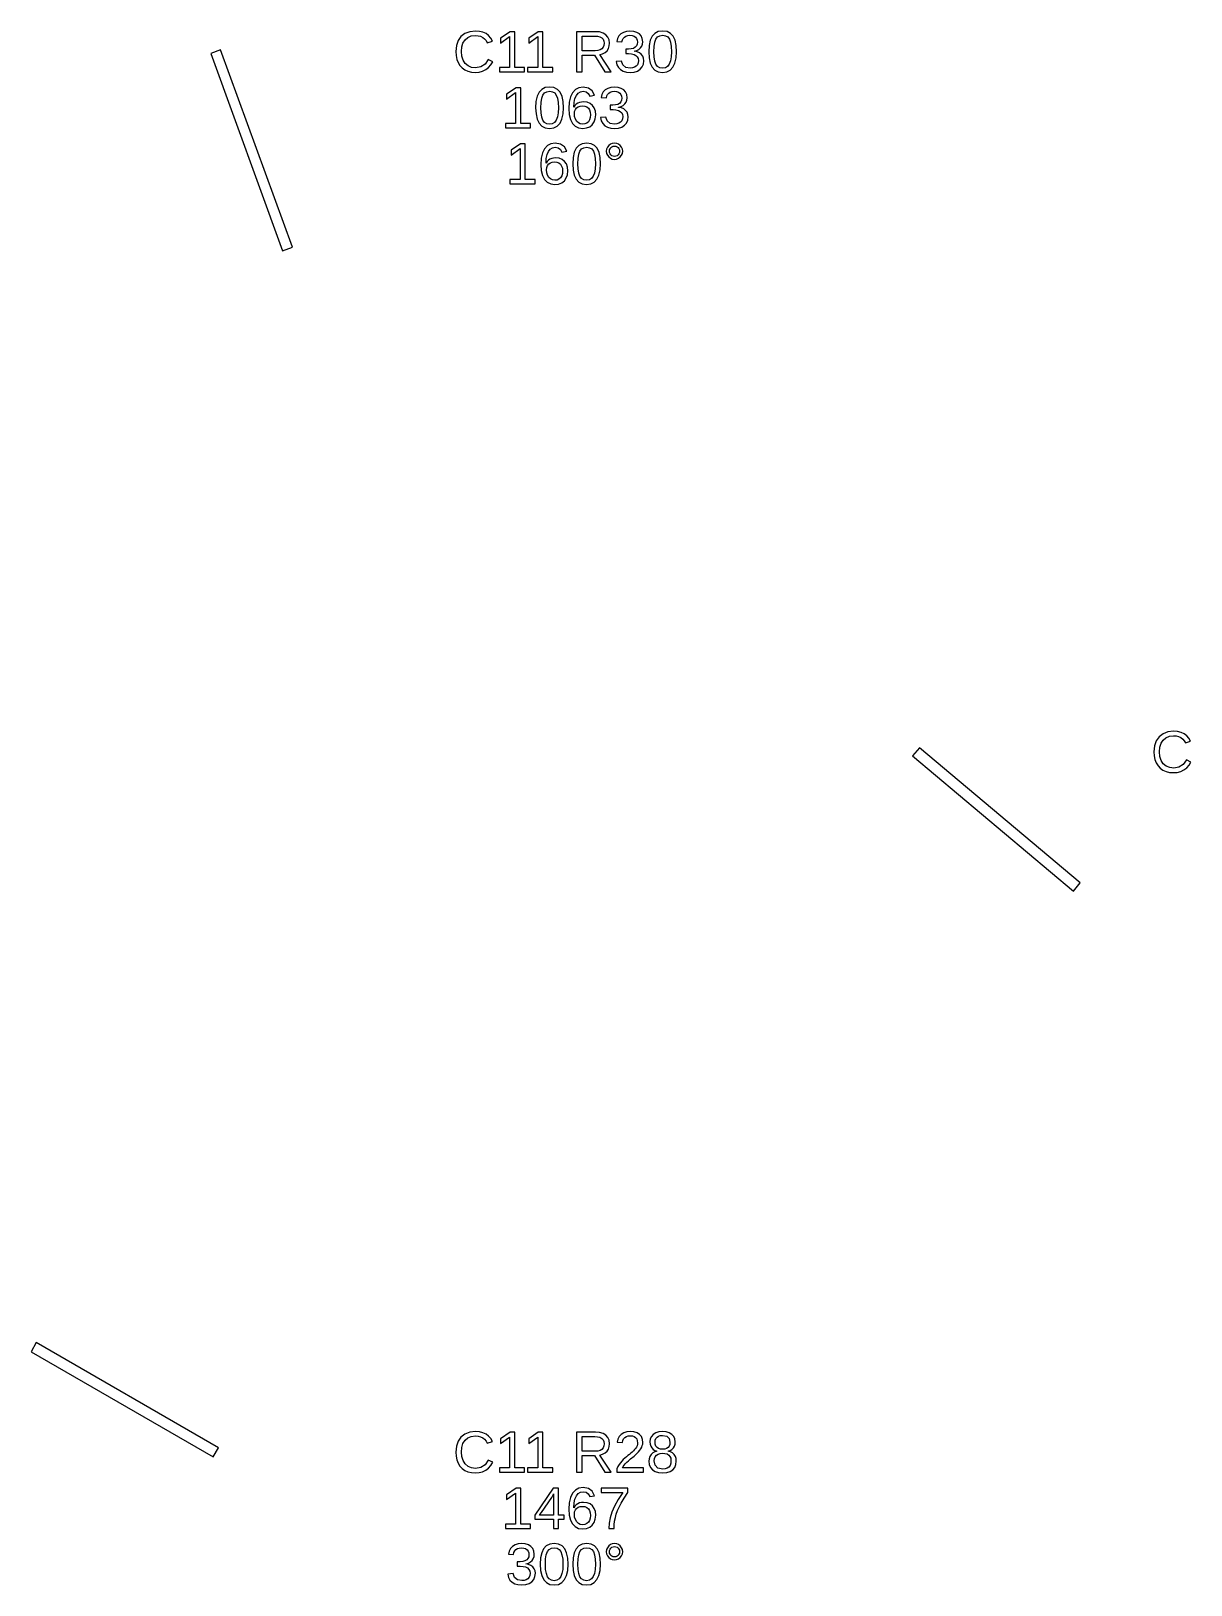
# Model space of a CAD drawing. Extents: x 194 to 2890, y 45 to 1503.
# Drawn here: x 1197.6 to 1363.3, y 1256 to 1478 of the extents above; entities that cross this region are included whole.
import ezdxf

# ---------------------------------------------------------------- set-up
doc = ezdxf.new("R2010")
doc.units = 0
doc.layers.get('0').update_dxf_attribs({"linetype": 'CONTINUOUS'})

msp = doc.modelspace()

# ---------------------------------------------------------------- linework, layer by layer
for points in [[(1261.62, 1472.09), (1262.12, 1472.22), (1262.57, 1472.44), (1262.97, 1472.73), (1263.3, 1473.11), (1263.56, 1473.56), (1262.93, 1473.88), (1262.46, 1473.22), (1261.86, 1472.82), (1261.12, 1472.69), (1260.54, 1472.76), (1260.04, 1472.97), (1259.63, 1473.33), (1259.32, 1473.8), (1259.14, 1474.37), (1259.08, 1475.02), (1259.14, 1475.68), (1259.31, 1476.24), (1259.61, 1476.7), (1260.01, 1477.04), (1260.5, 1477.25), (1261.09, 1477.32), (1261.47, 1477.29), (1261.82, 1477.2), (1262.13, 1477.05), (1262.4, 1476.85), (1262.62, 1476.59), (1262.78, 1476.29), (1263.51, 1476.53), (1263.28, 1476.96), (1262.98, 1477.31), (1262.61, 1477.59), (1262.17, 1477.79), (1261.66, 1477.91), (1261.08, 1477.95), (1260.27, 1477.86), (1259.58, 1477.6), (1259.03, 1477.17), (1258.62, 1476.59), (1258.37, 1475.87), (1258.29, 1475.02), (1258.32, 1474.44), (1258.43, 1473.91), (1258.62, 1473.44), (1258.87, 1473.03), (1259.2, 1472.68), (1259.58, 1472.41), (1260.03, 1472.21), (1260.53, 1472.09), (1261.08, 1472.05)], [(1268.11, 1472.75), (1266.71, 1472.75), (1266.71, 1477.86), (1266.04, 1477.86), (1264.68, 1476.93), (1264.68, 1476.24), (1265.98, 1477.16), (1265.98, 1472.75), (1264.52, 1472.75), (1264.52, 1472.13), (1268.11, 1472.13)], [(1272.13, 1472.75), (1270.73, 1472.75), (1270.73, 1477.86), (1270.06, 1477.86), (1268.7, 1476.93), (1268.7, 1476.24), (1269.99, 1477.16), (1269.99, 1472.75), (1268.53, 1472.75), (1268.53, 1472.13), (1272.13, 1472.13)], [(1276.31, 1474.51), (1278.1, 1474.51), (1279.58, 1472.13), (1280.48, 1472.13), (1278.85, 1474.6), (1279.26, 1474.71), (1279.6, 1474.9), (1279.88, 1475.15), (1280.09, 1475.46), (1280.21, 1475.82), (1280.25, 1476.22), (1280.19, 1476.7), (1280.02, 1477.1), (1279.72, 1477.43), (1279.32, 1477.67), (1278.83, 1477.82), (1278.23, 1477.86), (1275.53, 1477.86), (1275.53, 1472.13), (1276.31, 1472.13)], [(1283.77, 1472.1), (1284.25, 1472.24), (1284.63, 1472.49), (1284.91, 1472.82), (1285.08, 1473.23), (1285.13, 1473.71), (1285.09, 1474.06), (1284.98, 1474.36), (1284.78, 1474.63), (1284.51, 1474.83), (1284.17, 1474.98), (1283.78, 1475.06), (1283.78, 1475.07), (1284.14, 1475.18), (1284.43, 1475.33), (1284.67, 1475.54), (1284.84, 1475.79), (1284.94, 1476.09), (1284.98, 1476.43), (1284.92, 1476.87), (1284.76, 1477.25), (1284.5, 1477.55), (1284.14, 1477.77), (1283.69, 1477.91), (1283.16, 1477.95), (1282.66, 1477.91), (1282.23, 1477.77), (1281.87, 1477.56), (1281.58, 1477.26), (1281.38, 1476.89), (1281.28, 1476.46), (1282.02, 1476.4), (1282.08, 1476.68), (1282.19, 1476.91), (1282.37, 1477.1), (1282.59, 1477.24), (1282.85, 1477.32), (1283.15, 1477.35), (1283.48, 1477.32), (1283.74, 1477.23), (1283.95, 1477.08), (1284.1, 1476.88), (1284.19, 1476.64), (1284.22, 1476.35), (1284.19, 1476.07), (1284.08, 1475.83), (1283.89, 1475.63), (1283.64, 1475.48), (1283.33, 1475.4), (1282.96, 1475.37), (1282.56, 1475.37), (1282.56, 1474.73), (1282.97, 1474.73), (1283.39, 1474.7), (1283.74, 1474.61), (1284.01, 1474.47), (1284.21, 1474.27), (1284.33, 1474.03), (1284.37, 1473.74), (1284.34, 1473.41), (1284.23, 1473.14), (1284.06, 1472.93), (1283.82, 1472.78), (1283.53, 1472.69), (1283.19, 1472.66), (1282.56, 1472.77), (1282.14, 1473.11), (1281.94, 1473.67), (1281.18, 1473.6), (1281.3, 1473.13), (1281.5, 1472.75), (1281.8, 1472.44), (1282.19, 1472.22), (1282.65, 1472.09), (1283.19, 1472.05)], [(1288.41, 1472.13), (1288.91, 1472.39), (1289.3, 1472.81), (1289.58, 1473.39), (1289.75, 1474.12), (1289.81, 1475), (1289.76, 1475.89), (1289.6, 1476.63), (1289.33, 1477.21), (1288.95, 1477.62), (1288.45, 1477.87), (1287.83, 1477.95), (1287.2, 1477.87), (1286.69, 1477.62), (1286.31, 1477.21), (1286.04, 1476.64), (1285.88, 1475.9), (1285.83, 1475), (1285.88, 1474.11), (1286.05, 1473.38), (1286.32, 1472.8), (1286.71, 1472.38), (1287.2, 1472.13), (1287.81, 1472.05)], [(1276.31, 1475.13), (1276.31, 1477.24), (1278.15, 1477.24), (1278.54, 1477.21), (1278.87, 1477.13), (1279.13, 1476.98), (1279.32, 1476.78), (1279.43, 1476.52), (1279.47, 1476.22), (1279.43, 1475.9), (1279.32, 1475.63), (1279.13, 1475.41), (1278.88, 1475.25), (1278.56, 1475.16), (1278.18, 1475.13)], [(1287.42, 1472.71), (1287.1, 1472.9), (1286.87, 1473.21), (1286.7, 1473.66), (1286.6, 1474.26), (1286.57, 1475), (1286.6, 1475.76), (1286.7, 1476.36), (1286.86, 1476.81), (1287.1, 1477.11), (1287.42, 1477.29), (1287.83, 1477.36), (1288.23, 1477.29), (1288.55, 1477.11), (1288.78, 1476.8), (1288.94, 1476.35), (1289.03, 1475.75), (1289.07, 1475), (1289.03, 1474.27), (1288.93, 1473.68), (1288.76, 1473.23), (1288.53, 1472.91), (1288.21, 1472.71), (1287.82, 1472.65)], [(1234.97, 1447.07), (1224.7, 1475.26), (1223.3, 1474.74), (1233.56, 1446.55)], [(1268.96, 1464.75), (1267.56, 1464.75), (1267.56, 1469.86), (1266.89, 1469.86), (1265.53, 1468.93), (1265.53, 1468.24), (1266.83, 1469.16), (1266.83, 1464.75), (1265.37, 1464.75), (1265.37, 1464.13), (1268.96, 1464.13)], [(1272.28, 1464.13), (1272.78, 1464.39), (1273.17, 1464.81), (1273.45, 1465.39), (1273.62, 1466.12), (1273.67, 1467), (1273.62, 1467.89), (1273.46, 1468.63), (1273.19, 1469.21), (1272.81, 1469.62), (1272.31, 1469.87), (1271.7, 1469.95), (1271.06, 1469.87), (1270.56, 1469.62), (1270.17, 1469.21), (1269.91, 1468.64), (1269.74, 1467.9), (1269.69, 1467), (1269.75, 1466.11), (1269.91, 1465.38), (1270.19, 1464.8), (1270.57, 1464.38), (1271.07, 1464.13), (1271.67, 1464.05)], [(1271.29, 1464.71), (1270.97, 1464.9), (1270.73, 1465.21), (1270.56, 1465.66), (1270.46, 1466.26), (1270.43, 1467), (1270.46, 1467.76), (1270.56, 1468.36), (1270.73, 1468.81), (1270.97, 1469.11), (1271.29, 1469.29), (1271.7, 1469.36), (1272.09, 1469.29), (1272.41, 1469.11), (1272.64, 1468.8), (1272.8, 1468.35), (1272.9, 1467.75), (1272.93, 1467), (1272.9, 1466.27), (1272.8, 1465.68), (1272.63, 1465.23), (1272.39, 1464.91), (1272.07, 1464.71), (1271.68, 1464.65)], [(1276.95, 1464.11), (1277.41, 1464.28), (1277.78, 1464.57), (1278.05, 1464.97), (1278.21, 1465.44), (1278.27, 1466.01), (1278.22, 1466.53), (1278.06, 1466.97), (1277.8, 1467.34), (1277.46, 1467.62), (1277.04, 1467.78), (1276.54, 1467.84), (1276.24, 1467.82), (1275.97, 1467.75), (1275.71, 1467.64), (1275.49, 1467.5), (1275.3, 1467.31), (1275.15, 1467.08), (1275.19, 1467.76), (1275.3, 1468.32), (1275.5, 1468.77), (1275.76, 1469.1), (1276.08, 1469.29), (1276.47, 1469.36), (1276.89, 1469.28), (1277.21, 1469.04), (1277.41, 1468.66), (1278.11, 1468.78), (1277.78, 1469.43), (1277.23, 1469.82), (1276.47, 1469.95), (1275.87, 1469.86), (1275.36, 1469.6), (1274.96, 1469.15), (1274.66, 1468.54), (1274.48, 1467.78), (1274.42, 1466.87), (1274.48, 1466.02), (1274.65, 1465.32), (1274.94, 1464.77), (1275.33, 1464.37), (1275.82, 1464.13), (1276.42, 1464.05)], [(1281.53, 1464.1), (1282.01, 1464.24), (1282.4, 1464.49), (1282.68, 1464.82), (1282.85, 1465.23), (1282.9, 1465.71), (1282.86, 1466.06), (1282.74, 1466.36), (1282.54, 1466.63), (1282.27, 1466.83), (1281.94, 1466.98), (1281.54, 1467.06), (1281.54, 1467.07), (1281.9, 1467.18), (1282.2, 1467.33), (1282.44, 1467.54), (1282.61, 1467.79), (1282.71, 1468.09), (1282.74, 1468.43), (1282.69, 1468.87), (1282.53, 1469.25), (1282.27, 1469.55), (1281.9, 1469.77), (1281.46, 1469.91), (1280.93, 1469.95), (1280.43, 1469.91), (1280, 1469.77), (1279.63, 1469.56), (1279.35, 1469.26), (1279.15, 1468.89), (1279.05, 1468.46), (1279.79, 1468.4), (1279.85, 1468.68), (1279.96, 1468.91), (1280.13, 1469.1), (1280.35, 1469.24), (1280.61, 1469.32), (1280.92, 1469.35), (1281.24, 1469.32), (1281.51, 1469.23), (1281.72, 1469.08), (1281.87, 1468.88), (1281.96, 1468.64), (1281.99, 1468.35), (1281.95, 1468.07), (1281.84, 1467.83), (1281.66, 1467.63), (1281.41, 1467.48), (1281.1, 1467.4), (1280.73, 1467.37), (1280.33, 1467.37), (1280.33, 1466.73), (1280.74, 1466.73), (1281.16, 1466.7), (1281.51, 1466.61), (1281.78, 1466.47), (1281.98, 1466.27), (1282.1, 1466.03), (1282.14, 1465.74), (1282.11, 1465.41), (1282, 1465.14), (1281.83, 1464.93), (1281.59, 1464.78), (1281.3, 1464.69), (1280.96, 1464.66), (1280.33, 1464.77), (1279.91, 1465.11), (1279.71, 1465.67), (1278.95, 1465.6), (1279.06, 1465.13), (1279.27, 1464.75), (1279.57, 1464.44), (1279.95, 1464.22), (1280.42, 1464.09), (1280.96, 1464.05)], [(1276.07, 1464.69), (1275.79, 1464.83), (1275.55, 1465.06), (1275.37, 1465.37), (1275.26, 1465.73), (1275.22, 1466.15), (1275.26, 1466.47), (1275.36, 1466.75), (1275.54, 1466.97), (1275.77, 1467.14), (1276.05, 1467.24), (1276.37, 1467.27), (1276.7, 1467.24), (1276.99, 1467.12), (1277.22, 1466.93), (1277.39, 1466.68), (1277.49, 1466.36), (1277.52, 1465.97), (1277.49, 1465.59), (1277.39, 1465.26), (1277.22, 1465), (1277, 1464.8), (1276.72, 1464.68), (1276.39, 1464.64)], [(1269.61, 1456.75), (1268.21, 1456.75), (1268.21, 1461.86), (1267.54, 1461.86), (1266.18, 1460.93), (1266.18, 1460.24), (1267.48, 1461.16), (1267.48, 1456.75), (1266.02, 1456.75), (1266.02, 1456.13), (1269.61, 1456.13)], [(1272.97, 1456.11), (1273.42, 1456.28), (1273.79, 1456.57), (1274.07, 1456.97), (1274.23, 1457.44), (1274.28, 1458.01), (1274.23, 1458.53), (1274.08, 1458.97), (1273.82, 1459.34), (1273.47, 1459.62), (1273.05, 1459.78), (1272.56, 1459.84), (1272.26, 1459.82), (1271.98, 1459.75), (1271.73, 1459.64), (1271.51, 1459.5), (1271.32, 1459.31), (1271.17, 1459.08), (1271.21, 1459.76), (1271.32, 1460.32), (1271.51, 1460.77), (1271.77, 1461.1), (1272.1, 1461.29), (1272.48, 1461.36), (1272.91, 1461.28), (1273.23, 1461.04), (1273.43, 1460.66), (1274.13, 1460.78), (1273.79, 1461.43), (1273.25, 1461.82), (1272.49, 1461.95), (1271.88, 1461.86), (1271.38, 1461.6), (1270.97, 1461.15), (1270.68, 1460.54), (1270.5, 1459.78), (1270.44, 1458.87), (1270.5, 1458.02), (1270.67, 1457.32), (1270.95, 1456.77), (1271.34, 1456.37), (1271.84, 1456.13), (1272.43, 1456.05)], [(1277.56, 1456.13), (1278.06, 1456.39), (1278.45, 1456.81), (1278.73, 1457.39), (1278.9, 1458.12), (1278.96, 1459), (1278.91, 1459.89), (1278.75, 1460.63), (1278.48, 1461.21), (1278.1, 1461.62), (1277.6, 1461.87), (1276.98, 1461.95), (1276.35, 1461.87), (1275.84, 1461.62), (1275.46, 1461.21), (1275.19, 1460.64), (1275.03, 1459.9), (1274.98, 1459), (1275.03, 1458.11), (1275.2, 1457.38), (1275.47, 1456.8), (1275.86, 1456.38), (1276.35, 1456.13), (1276.96, 1456.05)], [(1276.57, 1456.71), (1276.25, 1456.9), (1276.02, 1457.21), (1275.85, 1457.66), (1275.75, 1458.26), (1275.72, 1459), (1275.75, 1459.76), (1275.85, 1460.36), (1276.01, 1460.81), (1276.25, 1461.11), (1276.57, 1461.29), (1276.98, 1461.36), (1277.38, 1461.29), (1277.7, 1461.11), (1277.93, 1460.8), (1278.09, 1460.35), (1278.18, 1459.75), (1278.22, 1459), (1278.18, 1458.27), (1278.08, 1457.68), (1277.91, 1457.23), (1277.68, 1456.91), (1277.36, 1456.71), (1276.97, 1456.65)], [(1281.25, 1459.67), (1281.53, 1459.78), (1281.77, 1459.97), (1281.96, 1460.21), (1282.08, 1460.48), (1282.12, 1460.79), (1282.08, 1461.1), (1281.97, 1461.37), (1281.78, 1461.61), (1281.53, 1461.8), (1281.26, 1461.91), (1280.95, 1461.95), (1280.64, 1461.91), (1280.36, 1461.8), (1280.12, 1461.61), (1279.93, 1461.37), (1279.82, 1461.09), (1279.78, 1460.79), (1279.82, 1460.49), (1279.93, 1460.22), (1280.13, 1459.97), (1280.37, 1459.78), (1280.64, 1459.67), (1280.95, 1459.63)], [(1280.76, 1460.08), (1280.59, 1460.15), (1280.44, 1460.27), (1280.32, 1460.43), (1280.25, 1460.6), (1280.23, 1460.79), (1280.25, 1460.98), (1280.32, 1461.15), (1280.44, 1461.31), (1280.59, 1461.43), (1280.76, 1461.5), (1280.95, 1461.52), (1281.14, 1461.5), (1281.31, 1461.43), (1281.46, 1461.31), (1281.58, 1461.16), (1281.65, 1460.99), (1281.67, 1460.79), (1281.65, 1460.6), (1281.58, 1460.42), (1281.46, 1460.27), (1281.31, 1460.15), (1281.14, 1460.08), (1280.95, 1460.06)], [(1272.09, 1456.69), (1271.81, 1456.83), (1271.57, 1457.06), (1271.39, 1457.37), (1271.28, 1457.73), (1271.24, 1458.15), (1271.28, 1458.47), (1271.38, 1458.75), (1271.56, 1458.97), (1271.79, 1459.14), (1272.06, 1459.24), (1272.38, 1459.27), (1272.72, 1459.24), (1273, 1459.12), (1273.23, 1458.93), (1273.4, 1458.68), (1273.51, 1458.36), (1273.54, 1457.97), (1273.51, 1457.59), (1273.41, 1457.26), (1273.24, 1457), (1273.01, 1456.8), (1272.74, 1456.68), (1272.41, 1456.64)], [(1361.31, 1372.09), (1361.81, 1372.22), (1362.26, 1372.44), (1362.66, 1372.73), (1362.99, 1373.11), (1363.26, 1373.56), (1362.62, 1373.88), (1362.15, 1373.22), (1361.55, 1372.82), (1360.81, 1372.69), (1360.23, 1372.76), (1359.73, 1372.97), (1359.32, 1373.33), (1359.01, 1373.8), (1358.83, 1374.37), (1358.77, 1375.02), (1358.83, 1375.68), (1359, 1376.24), (1359.3, 1376.7), (1359.7, 1377.04), (1360.19, 1377.25), (1360.78, 1377.32), (1361.16, 1377.29), (1361.51, 1377.2), (1361.83, 1377.05), (1362.09, 1376.85), (1362.31, 1376.59), (1362.47, 1376.29), (1363.2, 1376.53), (1362.97, 1376.96), (1362.67, 1377.31), (1362.3, 1377.59), (1361.86, 1377.79), (1361.35, 1377.91), (1360.77, 1377.95), (1359.96, 1377.86), (1359.28, 1377.6), (1358.72, 1377.17), (1358.31, 1376.59), (1358.06, 1375.87), (1357.98, 1375.02), (1358.02, 1374.44), (1358.13, 1373.91), (1358.31, 1373.44), (1358.56, 1373.03), (1358.89, 1372.68), (1359.27, 1372.41), (1359.72, 1372.21), (1360.22, 1372.09), (1360.77, 1372.05)], [(1347.46, 1356.29), (1324.48, 1375.57), (1323.52, 1374.43), (1346.5, 1355.14)], [(1224.38, 1275.65), (1198.39, 1290.65), (1197.64, 1289.35), (1223.62, 1274.35)], [(1261.62, 1272.09), (1262.12, 1272.22), (1262.57, 1272.44), (1262.97, 1272.73), (1263.3, 1273.11), (1263.56, 1273.56), (1262.93, 1273.88), (1262.46, 1273.22), (1261.86, 1272.82), (1261.12, 1272.69), (1260.54, 1272.76), (1260.04, 1272.97), (1259.63, 1273.33), (1259.32, 1273.8), (1259.14, 1274.37), (1259.08, 1275.02), (1259.14, 1275.68), (1259.31, 1276.24), (1259.61, 1276.7), (1260.01, 1277.04), (1260.5, 1277.25), (1261.09, 1277.32), (1261.47, 1277.29), (1261.82, 1277.2), (1262.13, 1277.05), (1262.4, 1276.85), (1262.62, 1276.59), (1262.78, 1276.29), (1263.51, 1276.53), (1263.28, 1276.96), (1262.98, 1277.31), (1262.61, 1277.59), (1262.17, 1277.79), (1261.66, 1277.91), (1261.08, 1277.95), (1260.27, 1277.86), (1259.58, 1277.6), (1259.03, 1277.17), (1258.62, 1276.59), (1258.37, 1275.87), (1258.29, 1275.02), (1258.32, 1274.44), (1258.43, 1273.91), (1258.62, 1273.44), (1258.87, 1273.03), (1259.2, 1272.68), (1259.58, 1272.41), (1260.03, 1272.21), (1260.53, 1272.09), (1261.08, 1272.05)], [(1268.11, 1272.75), (1266.71, 1272.75), (1266.71, 1277.86), (1266.04, 1277.86), (1264.68, 1276.93), (1264.68, 1276.24), (1265.98, 1277.16), (1265.98, 1272.75), (1264.52, 1272.75), (1264.52, 1272.13), (1268.11, 1272.13)], [(1272.13, 1272.75), (1270.73, 1272.75), (1270.73, 1277.86), (1270.06, 1277.86), (1268.7, 1276.93), (1268.7, 1276.24), (1269.99, 1277.16), (1269.99, 1272.75), (1268.53, 1272.75), (1268.53, 1272.13), (1272.13, 1272.13)], [(1276.31, 1274.51), (1278.1, 1274.51), (1279.58, 1272.13), (1280.48, 1272.13), (1278.85, 1274.6), (1279.26, 1274.71), (1279.6, 1274.9), (1279.88, 1275.15), (1280.09, 1275.46), (1280.21, 1275.82), (1280.25, 1276.22), (1280.19, 1276.7), (1280.02, 1277.1), (1279.72, 1277.43), (1279.32, 1277.67), (1278.83, 1277.82), (1278.23, 1277.86), (1275.53, 1277.86), (1275.53, 1272.13), (1276.31, 1272.13)], [(1276.31, 1275.13), (1276.31, 1277.24), (1278.15, 1277.24), (1278.54, 1277.21), (1278.87, 1277.13), (1279.13, 1276.98), (1279.32, 1276.78), (1279.43, 1276.52), (1279.47, 1276.22), (1279.43, 1275.9), (1279.32, 1275.63), (1279.13, 1275.41), (1278.88, 1275.25), (1278.56, 1275.16), (1278.18, 1275.13)], [(1285.08, 1272.75), (1282.09, 1272.75), (1282.19, 1272.95), (1282.32, 1273.14), (1282.49, 1273.35), (1282.7, 1273.56), (1282.94, 1273.79), (1283.23, 1274.04), (1283.74, 1274.46), (1284.12, 1274.8), (1284.39, 1275.06), (1284.57, 1275.28), (1284.72, 1275.5), (1284.84, 1275.72), (1284.92, 1275.94), (1284.98, 1276.16), (1284.99, 1276.38), (1284.94, 1276.84), (1284.79, 1277.23), (1284.53, 1277.54), (1284.17, 1277.77), (1283.73, 1277.9), (1283.19, 1277.95), (1282.7, 1277.9), (1282.27, 1277.77), (1281.9, 1277.54), (1281.61, 1277.24), (1281.42, 1276.88), (1281.32, 1276.45), (1282.07, 1276.38), (1282.13, 1276.66), (1282.25, 1276.9), (1282.42, 1277.09), (1282.64, 1277.23), (1282.9, 1277.32), (1283.19, 1277.35), (1283.5, 1277.32), (1283.75, 1277.23), (1283.96, 1277.09), (1284.12, 1276.89), (1284.21, 1276.65), (1284.24, 1276.35), (1284.22, 1276.13), (1284.17, 1275.92), (1284.08, 1275.73), (1283.96, 1275.55), (1283.82, 1275.37), (1283.66, 1275.2), (1283.48, 1275.03), (1283.28, 1274.86), (1283.07, 1274.69), (1282.86, 1274.52), (1282.64, 1274.34), (1282.42, 1274.15), (1282.2, 1273.94), (1281.99, 1273.72), (1281.79, 1273.49), (1281.6, 1273.23), (1281.43, 1272.95), (1281.29, 1272.65), (1281.29, 1272.13), (1285.08, 1272.13)], [(1288.4, 1272.1), (1288.88, 1272.25), (1289.27, 1272.49), (1289.55, 1272.83), (1289.72, 1273.24), (1289.77, 1273.73), (1289.74, 1274.09), (1289.64, 1274.4), (1289.47, 1274.67), (1289.24, 1274.89), (1288.95, 1275.05), (1288.61, 1275.14), (1288.61, 1275.15), (1288.91, 1275.25), (1289.15, 1275.4), (1289.36, 1275.61), (1289.51, 1275.87), (1289.6, 1276.16), (1289.63, 1276.47), (1289.58, 1276.89), (1289.41, 1277.25), (1289.14, 1277.55), (1288.77, 1277.77), (1288.33, 1277.91), (1287.8, 1277.95), (1287.29, 1277.9), (1286.85, 1277.77), (1286.49, 1277.54), (1286.22, 1277.24), (1286.05, 1276.89), (1286, 1276.48), (1286.03, 1276.17), (1286.12, 1275.88), (1286.27, 1275.62), (1286.47, 1275.41), (1286.72, 1275.25), (1287.01, 1275.15), (1287.01, 1275.13), (1286.69, 1275.04), (1286.42, 1274.89), (1286.18, 1274.67), (1286.01, 1274.39), (1285.9, 1274.08), (1285.86, 1273.72), (1285.92, 1273.23), (1286.09, 1272.82), (1286.38, 1272.49), (1286.77, 1272.24), (1287.25, 1272.1), (1287.82, 1272.05)], [(1287.5, 1275.45), (1287.24, 1275.54), (1287.02, 1275.68), (1286.87, 1275.88), (1286.78, 1276.13), (1286.75, 1276.43), (1286.78, 1276.73), (1286.87, 1276.97), (1287.02, 1277.16), (1287.22, 1277.3), (1287.49, 1277.38), (1287.8, 1277.4), (1288.4, 1277.3), (1288.75, 1276.97), (1288.87, 1276.43), (1288.84, 1276.11), (1288.75, 1275.85), (1288.6, 1275.66), (1288.39, 1275.53), (1288.13, 1275.45), (1287.81, 1275.42)], [(1287.16, 1272.73), (1286.75, 1273.13), (1286.62, 1273.78), (1286.65, 1274.1), (1286.76, 1274.36), (1286.93, 1274.58), (1287.17, 1274.74), (1287.46, 1274.84), (1287.8, 1274.87), (1288.16, 1274.84), (1288.45, 1274.75), (1288.69, 1274.6), (1288.87, 1274.39), (1288.98, 1274.13), (1289.01, 1273.8), (1288.98, 1273.42), (1288.88, 1273.12), (1288.72, 1272.89), (1288.49, 1272.73), (1288.19, 1272.63), (1287.83, 1272.6)], [(1268.96, 1264.75), (1267.56, 1264.75), (1267.56, 1269.86), (1266.89, 1269.86), (1265.53, 1268.93), (1265.53, 1268.24), (1266.83, 1269.16), (1266.83, 1264.75), (1265.37, 1264.75), (1265.37, 1264.13), (1268.96, 1264.13)], [(1272.95, 1265.43), (1273.76, 1265.43), (1273.76, 1266.01), (1272.95, 1266.01), (1272.95, 1269.86), (1272.18, 1269.86), (1269.56, 1266), (1269.56, 1265.43), (1272.26, 1265.43), (1272.26, 1264.13), (1272.95, 1264.13)], [(1276.95, 1264.11), (1277.41, 1264.28), (1277.78, 1264.57), (1278.05, 1264.97), (1278.21, 1265.44), (1278.27, 1266.01), (1278.22, 1266.53), (1278.06, 1266.97), (1277.8, 1267.34), (1277.46, 1267.62), (1277.04, 1267.78), (1276.54, 1267.84), (1276.24, 1267.82), (1275.97, 1267.75), (1275.71, 1267.64), (1275.49, 1267.5), (1275.3, 1267.31), (1275.15, 1267.08), (1275.19, 1267.76), (1275.3, 1268.32), (1275.5, 1268.77), (1275.76, 1269.1), (1276.08, 1269.29), (1276.47, 1269.36), (1276.89, 1269.28), (1277.21, 1269.04), (1277.41, 1268.66), (1278.11, 1268.78), (1277.78, 1269.43), (1277.23, 1269.82), (1276.47, 1269.95), (1275.87, 1269.86), (1275.36, 1269.6), (1274.96, 1269.15), (1274.66, 1268.54), (1274.48, 1267.78), (1274.42, 1266.87), (1274.48, 1266.02), (1274.65, 1265.32), (1274.94, 1264.77), (1275.33, 1264.37), (1275.82, 1264.13), (1276.42, 1264.05)], [(1280.9, 1264.65), (1280.97, 1265.17), (1281.07, 1265.67), (1281.21, 1266.16), (1281.39, 1266.66), (1281.61, 1267.17), (1281.91, 1267.74), (1282.32, 1268.44), (1282.85, 1269.27), (1282.85, 1269.86), (1279.06, 1269.86), (1279.06, 1269.24), (1282.14, 1269.24), (1281.48, 1268.23), (1280.97, 1267.3), (1280.59, 1266.44), (1280.33, 1265.65), (1280.17, 1264.88), (1280.12, 1264.13), (1280.88, 1264.13)], [(1270.23, 1266.01), (1270.3, 1266.09), (1270.52, 1266.39), (1271.99, 1268.55), (1272.03, 1268.62), (1272.08, 1268.71), (1272.14, 1268.82), (1272.2, 1268.93), (1272.24, 1269), (1272.26, 1269.04), (1272.26, 1266.01)], [(1276.07, 1264.69), (1275.79, 1264.83), (1275.55, 1265.06), (1275.37, 1265.37), (1275.26, 1265.73), (1275.22, 1266.15), (1275.26, 1266.47), (1275.36, 1266.75), (1275.54, 1266.97), (1275.77, 1267.14), (1276.05, 1267.24), (1276.37, 1267.27), (1276.7, 1267.24), (1276.99, 1267.12), (1277.22, 1266.93), (1277.39, 1266.68), (1277.49, 1266.36), (1277.52, 1265.97), (1277.49, 1265.59), (1277.39, 1265.26), (1277.22, 1265), (1277, 1264.8), (1276.72, 1264.68), (1276.39, 1264.64)], [(1268.28, 1256.1), (1268.76, 1256.24), (1269.15, 1256.49), (1269.43, 1256.82), (1269.59, 1257.23), (1269.65, 1257.71), (1269.61, 1258.06), (1269.49, 1258.36), (1269.29, 1258.63), (1269.02, 1258.83), (1268.69, 1258.98), (1268.29, 1259.06), (1268.29, 1259.07), (1268.65, 1259.18), (1268.95, 1259.33), (1269.18, 1259.54), (1269.35, 1259.79), (1269.46, 1260.09), (1269.49, 1260.43), (1269.44, 1260.87), (1269.28, 1261.25), (1269.01, 1261.55), (1268.65, 1261.77), (1268.2, 1261.91), (1267.67, 1261.95), (1267.18, 1261.91), (1266.75, 1261.77), (1266.38, 1261.56), (1266.09, 1261.26), (1265.9, 1260.89), (1265.8, 1260.46), (1266.53, 1260.4), (1266.59, 1260.68), (1266.71, 1260.91), (1266.88, 1261.1), (1267.1, 1261.24), (1267.36, 1261.32), (1267.66, 1261.35), (1267.99, 1261.32), (1268.26, 1261.23), (1268.47, 1261.08), (1268.62, 1260.88), (1268.71, 1260.64), (1268.74, 1260.35), (1268.7, 1260.07), (1268.59, 1259.83), (1268.41, 1259.63), (1268.16, 1259.48), (1267.84, 1259.4), (1267.47, 1259.37), (1267.07, 1259.37), (1267.07, 1258.73), (1267.49, 1258.73), (1267.91, 1258.7), (1268.25, 1258.61), (1268.53, 1258.47), (1268.73, 1258.27), (1268.85, 1258.03), (1268.89, 1257.74), (1268.85, 1257.41), (1268.75, 1257.14), (1268.57, 1256.93), (1268.34, 1256.78), (1268.05, 1256.69), (1267.71, 1256.66), (1267.08, 1256.77), (1266.66, 1257.11), (1266.46, 1257.67), (1265.7, 1257.6), (1265.81, 1257.13), (1266.02, 1256.75), (1266.32, 1256.44), (1266.7, 1256.22), (1267.16, 1256.09), (1267.71, 1256.05)], [(1272.93, 1256.13), (1273.43, 1256.39), (1273.82, 1256.81), (1274.1, 1257.39), (1274.27, 1258.12), (1274.33, 1259), (1274.27, 1259.89), (1274.11, 1260.63), (1273.84, 1261.21), (1273.46, 1261.62), (1272.96, 1261.87), (1272.35, 1261.95), (1271.72, 1261.87), (1271.21, 1261.62), (1270.82, 1261.21), (1270.56, 1260.64), (1270.4, 1259.9), (1270.34, 1259), (1270.4, 1258.11), (1270.56, 1257.38), (1270.84, 1256.8), (1271.22, 1256.38), (1271.72, 1256.13), (1272.32, 1256.05)], [(1271.94, 1256.71), (1271.62, 1256.9), (1271.38, 1257.21), (1271.22, 1257.66), (1271.12, 1258.26), (1271.08, 1259), (1271.12, 1259.76), (1271.21, 1260.36), (1271.38, 1260.81), (1271.62, 1261.11), (1271.94, 1261.29), (1272.35, 1261.36), (1272.75, 1261.29), (1273.06, 1261.11), (1273.29, 1260.8), (1273.45, 1260.35), (1273.55, 1259.75), (1273.58, 1259), (1273.55, 1258.27), (1273.45, 1257.68), (1273.28, 1257.23), (1273.04, 1256.91), (1272.72, 1256.71), (1272.33, 1256.65)], [(1277.56, 1256.13), (1278.06, 1256.39), (1278.45, 1256.81), (1278.73, 1257.39), (1278.9, 1258.12), (1278.96, 1259), (1278.91, 1259.89), (1278.75, 1260.63), (1278.48, 1261.21), (1278.1, 1261.62), (1277.6, 1261.87), (1276.98, 1261.95), (1276.35, 1261.87), (1275.84, 1261.62), (1275.46, 1261.21), (1275.19, 1260.64), (1275.03, 1259.9), (1274.98, 1259), (1275.03, 1258.11), (1275.2, 1257.38), (1275.47, 1256.8), (1275.86, 1256.38), (1276.35, 1256.13), (1276.96, 1256.05)], [(1276.57, 1256.71), (1276.25, 1256.9), (1276.02, 1257.21), (1275.85, 1257.66), (1275.75, 1258.26), (1275.72, 1259), (1275.75, 1259.76), (1275.85, 1260.36), (1276.01, 1260.81), (1276.25, 1261.11), (1276.57, 1261.29), (1276.98, 1261.36), (1277.38, 1261.29), (1277.7, 1261.11), (1277.93, 1260.8), (1278.09, 1260.35), (1278.18, 1259.75), (1278.22, 1259), (1278.18, 1258.27), (1278.08, 1257.68), (1277.91, 1257.23), (1277.68, 1256.91), (1277.36, 1256.71), (1276.97, 1256.65)], [(1281.25, 1259.67), (1281.53, 1259.78), (1281.77, 1259.97), (1281.96, 1260.21), (1282.08, 1260.48), (1282.12, 1260.79), (1282.08, 1261.1), (1281.97, 1261.37), (1281.78, 1261.61), (1281.53, 1261.8), (1281.26, 1261.91), (1280.95, 1261.95), (1280.64, 1261.91), (1280.36, 1261.8), (1280.12, 1261.61), (1279.93, 1261.37), (1279.82, 1261.09), (1279.78, 1260.79), (1279.82, 1260.49), (1279.93, 1260.22), (1280.13, 1259.97), (1280.37, 1259.78), (1280.64, 1259.67), (1280.95, 1259.63)], [(1280.76, 1260.08), (1280.59, 1260.15), (1280.44, 1260.27), (1280.32, 1260.43), (1280.25, 1260.6), (1280.23, 1260.79), (1280.25, 1260.98), (1280.32, 1261.15), (1280.44, 1261.31), (1280.59, 1261.43), (1280.76, 1261.5), (1280.95, 1261.52), (1281.14, 1261.5), (1281.31, 1261.43), (1281.46, 1261.31), (1281.58, 1261.16), (1281.65, 1260.99), (1281.67, 1260.79), (1281.65, 1260.6), (1281.58, 1260.42), (1281.46, 1260.27), (1281.31, 1260.15), (1281.14, 1260.08), (1280.95, 1260.06)]]:
    msp.add_lwpolyline(points, close=True)

doc.saveas('drawing.dxf')
